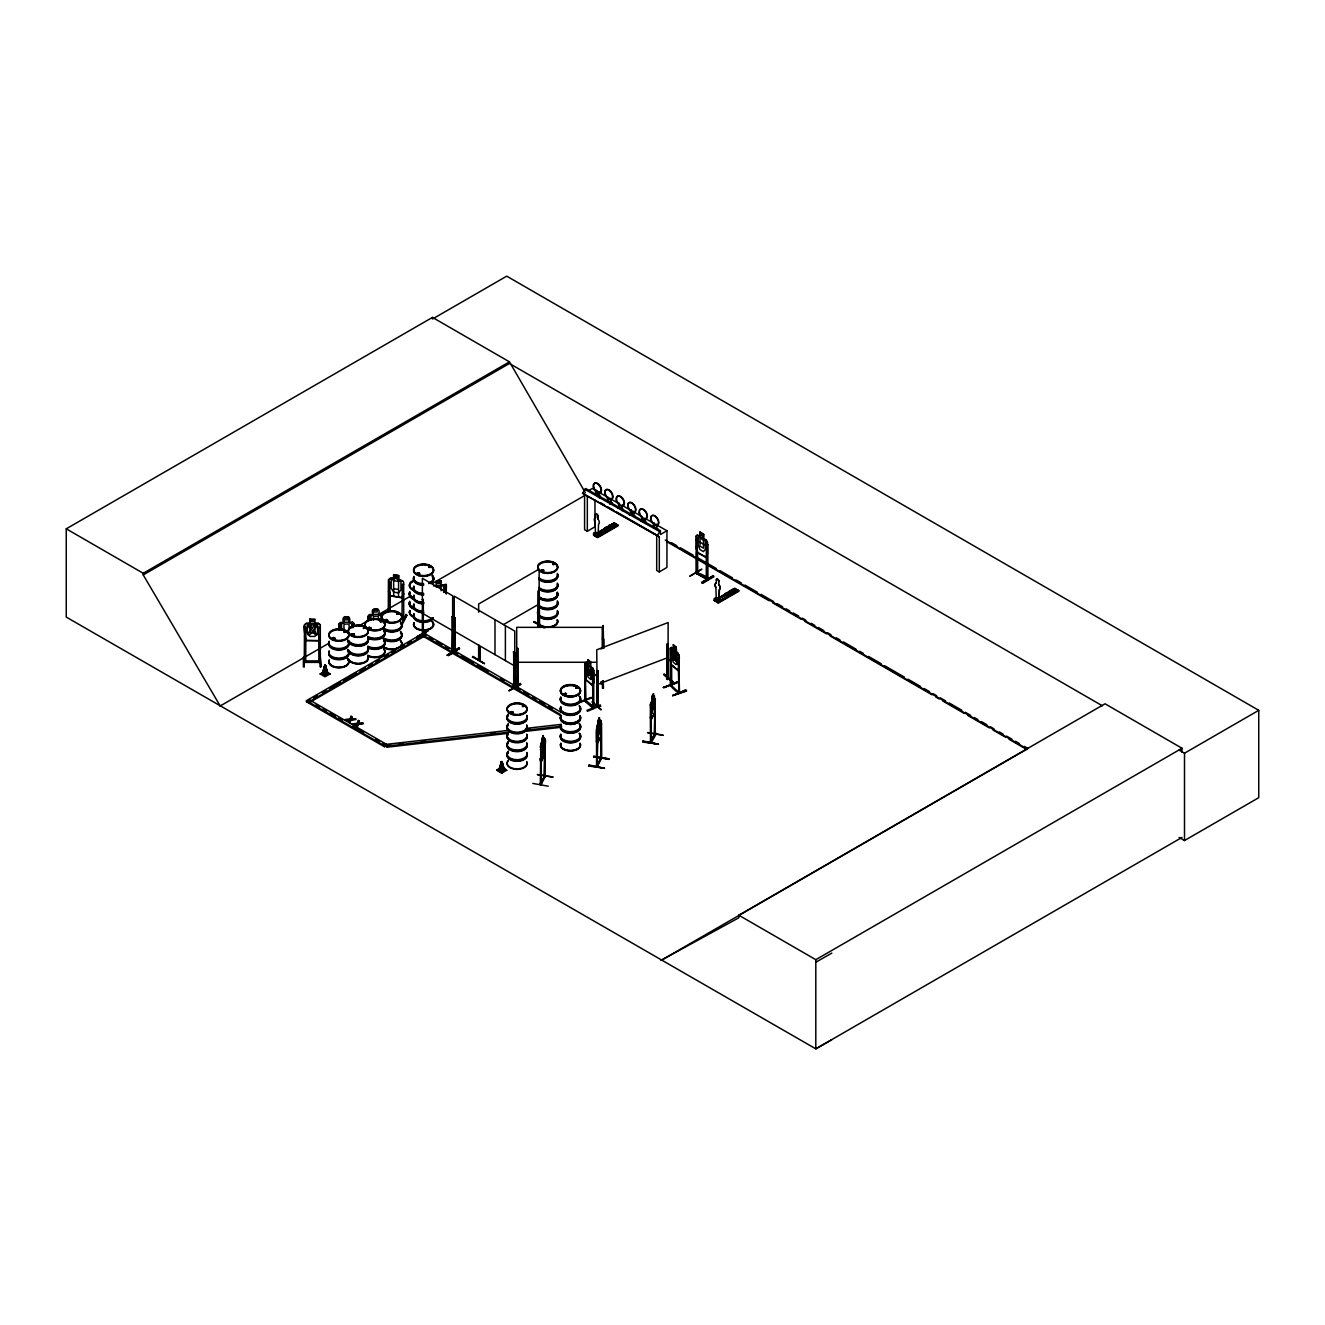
<?xml version="1.0" encoding="UTF-8"?>
<svg xmlns="http://www.w3.org/2000/svg" width="1325" height="1325" viewBox="0 0 1325 1325"><rect width="100%" height="100%" fill="white"/><g stroke="black" fill="none" stroke-linecap="round" stroke-linejoin="round"><path stroke-width="1.5" d="M599.48 491.939L599.364 497.604M611.057 503.318L610.941 498.415M622.17 510.688L622.419 504.908M633.88 511.384L633.516 516.121L633.516 511.599M645.457 522.746L645.341 519.433M596.482 494.97L596.498 490.267C599.165 501.248 598.387 494.54 600.473 497.836L597.939 496.411M607.479 501.579L607.96 498.316M618.841 508.187L619.438 504.792M630.468 514.729L630.915 509.694L631.031 514.729M642.377 517.744L642.476 521.073M325.006 668.678L325.105 665.233L327.987 673.613L325.403 675.402L322.306 673.912L325.105 665.233M501.579 765.005L501.678 761.56L504.56 769.941L501.96 771.73L498.879 770.223L501.678 761.56M603.14 636.845L603.256 634.526L602.974 639.958M598.055 535.035L598.569 524.12A3.561 2.054 60 0 0 598.055 519.234L598.055 516.088A1.789 1.027 60 0 0 596.797 513.901A1.789 1.027 60 0 0 595.521 514.63L595.521 517.777A3.561 2.054 60 0 0 595.008 522.05L595.538 533.743L596.879 533.197L595.124 533.594L596.846 533.296M718.779 600.49L719.309 589.559A3.561 2.054 60 0 0 718.779 584.673L718.945 581.427A1.789 1.027 60 0 0 717.686 579.24A1.789 1.027 60 0 0 716.411 579.969L716.262 580.068A1.789 1.027 60 0 1 717.521 579.34A1.789 1.027 60 0 1 718.779 581.526L718.945 581.427M718.945 600.391L719.458 589.459A3.561 2.054 60 0 0 718.945 584.573L718.779 584.673M540.202 758.662C541.494 771.581 547.473 738.389 544.79 738.538M654.467 713.264C644.828 730.323 656.438 712.817 654.931 708.08M340.956 623.926L339.995 623.777L340.177 630.037M343.871 622.319C339.183 614.899 353.527 614.701 348.955 622.319L351.655 623.942L351.771 627.735M353.775 623.628L352.781 623.644L352.914 627.719M354.438 623.86L352.533 622.054L340.277 622.402L338.67 624.257L338.869 630.104M370.271 616.059L369.294 615.91L369.41 620.15M373.17 614.452C368.499 606.999 382.875 606.867 378.254 614.502L380.954 616.075L381.07 619.868M381.832 614.237L369.576 614.535L367.969 616.39L368.102 620.282M382.08 615.777L382.229 619.852M323.946 675.253L324.691 665.514M500.502 771.581L501.264 761.842M716.742 598.403C715.334 601.302 716.626 596.614 717.487 598.85M532.865 783.439L548.235 786.205M602.61 628.514L603.388 637.441M589.095 764.972L604.498 768.301L588.88 766.032M589.062 765.635L604.465 768.169M643.023 740.973L658.442 744.203L642.791 742.05L643.039 740.857M658.392 744.17L642.989 741.619L658.442 744.203M595.968 533.097C596.035 539.242 596.879 532.286 594.908 533.23M715.931 599.248L717.223 598.055L716.875 599.082M716.577 598.751L719.856 600.871L720.154 599.827L720.154 601.351L716.543 598.635M540.832 783.837L540.865 784.913L540.782 748.989L541.428 784.135M541.362 782.793L540.236 783.473L541.362 784.052M544.36 775.655L544.807 774.761M545.37 776.235L541.031 784.748M600.954 758.165L596.465 766.728M597.674 764.889L596.465 765.452L597.161 767.026L597.906 724.957M596.548 766.811L596.581 729.346M597.558 764.972L597.674 766.165M597.575 766.181L596.995 764.773M601.103 757.85L601.07 756.774M600.507 758.827L601.699 758.264L601.55 723.301L600.606 724.013L601.55 723.301M654.5 734.033L650.393 741.503L651.271 741.503M651.503 742.083C646.6 745.163 664.372 720.916 651.006 742.944L650.939 707.02L651.271 742.778L650.525 741.487M654.5 734.812L654.964 699.12L654.5 734.944M655.544 732.907L654.5 733.669M455.402 651.652C451.924 652.066 455.916 649.73 455.369 652.977M513.587 686.598L513.587 685.323L514.382 687.576L514.746 685.986L513.189 685.555L514.117 686.217M514.746 687.211L514.746 652.314L513.702 651.734L513.702 686.665M696.172 572.118L697.712 572.499L696.536 571.771M697.596 551.101L697.712 573.775L696.172 573.394L697.165 574.007M697.745 572.45L696.056 572.003L696.072 573.41L696.287 535.813L697.463 534.969L700.13 536.642M706.324 577.899L707.898 578.23L706.208 578.164M596.763 705.91L597.724 704.188L597.757 705.513M598.088 705.447C600.672 704.055 594.594 705.513 597.757 704.237M667.038 679.096L667.436 678.168C670.798 676.744 664.206 677.92 667.436 679.443M666.955 679.145L666.939 644.248L668.148 643.784L668.413 679.112L667.253 679.46M324.89 665.283L322.306 673.912M500.419 766.96L501.446 761.593M416.828 637.474L428.19 630.319L416.845 636.894M428.141 630.899L416.878 636.894M540.153 747.234L540.848 744.716L540.318 784.831L544.674 776.119M596.416 740.774C599.248 761.163 592.176 721.131 600.987 720.651L601.103 759.126M596.532 729.379L599.347 717.703L599.347 722.009M322.803 674.707L324.774 665.647M499.376 771.034L501.347 761.974M333.834 638.7L332.625 638.402L333.271 637.772M334.099 637.557L333.552 639.097M344.533 631.362L344.136 632.423L345.312 632.24M343.953 631.926C346.189 633.234 343.043 629.143 344.102 624.125L349.022 624.009L349.138 627.802M344.748 632.373L344.864 631.329M345.096 631.777L345.444 631.694M351.423 634.708L352.732 633.747M353.377 633.847L351.87 634.079L352.98 635.188M354.222 634.973C352.218 636.215 355.348 633.615 352.98 633.93M354.471 634.94L353.924 633.963M363.414 628.497L364.06 627.52L364.044 628.381M363.961 628.464L364.64 628.183M364.971 628.1L363.481 628.332M369.327 627.238L368.234 628.646L370.602 628.646M368.184 627.835L369.576 628.679M368.748 627.487L368.814 628.497L368.648 627.636M370.056 628.696L370.669 628.05L369.327 627.686M380.904 620.978C379.911 623.247 382.213 621.027 380.639 621.872M381.252 621.591L380.408 621.127M385.144 620.1L386.287 621.011M386.536 619.686L386.055 620.961M386.817 619.702L387.579 620.15L386.536 620.945M397.301 614.005L398.494 614.253M397.732 614.138L398.212 613.508M418.832 573.824L417.358 573.145L416.944 574.156M419.379 573.278L418.766 574.205M419.247 573.278L419.114 574.007M429.946 566.686L428.72 567.497M430.244 567.497L429.068 566.702M429.847 566.636L429.234 567.348M541.461 570.148L541.544 571.025M510.224 712.618L511.102 711.79M510.937 712.9L511.5 711.856M511.102 712.568L511.003 712.916M543.051 570.694C543.167 568.756 544.111 571.373 542.091 571.191M543.465 570.578L542.14 570.827M512.858 712.188L512.725 712.635M552.724 564.4L553.452 563.506L553.452 564.4M553.966 564.516C552.757 565.394 555.49 562.843 552.807 564.516M523.524 706.324L522.497 705.596L523.342 705.794M523.408 706.589L522.961 705.38L522.53 706.589M523.822 706.275L522.746 705.662M563.837 693.787C561.75 694.25 568.375 696.072 565.725 693.538M563.787 693.869L564.93 694.78M566.106 693.936L565.427 694.78M576.938 687.94L576.259 687.046L575.613 688.023M575.944 687.128L577.253 687.758L576.375 687.907M576.739 687.89L576.243 686.996M576.623 687.874L575.994 687.393M729.379 594.378L727.375 593.716M584.954 674.591L585.948 679.742L592.755 685.704L593.699 682.044M592.755 685.704L593.799 682.143L593.55 670.649M543.134 735.59L540.948 745.743L541.693 755.747L543.83 748.128L543.3 735.623L543.25 740.162L544.31 737.926L540.699 744.799M544.36 776.93L544.807 741.089L544.36 776.93L545.387 774.761M322.555 673.067L324.741 665.382M498.879 770.223L501.297 761.709M674.491 655.345C674.624 652.761 679.99 652.662 675.419 657.283L677.34 664.057L674.839 657.697C673.878 663.444 670.152 658.326 674.21 656.206L672.404 649.714L674.624 655.477M677.986 670.616L679.029 667.038L678.135 670.549L671.162 664.653L670.268 659.602L671.311 664.603L678.052 670.351M472.379 657.465L473.008 656.372L484.437 663.61L472.926 656.968M327.739 674.458L325.602 665.481M504.295 770.786L502.175 761.792M595.952 533.859L596.333 532.716M696.122 547.44L697.281 552.376L706.043 557.411L707.318 553.701M706.01 557.428L707.451 553.8L707.451 542.256L706.142 539.971L697.397 535.217L696.287 536.012M592.176 702.233L601.037 709.968M601.136 709.372L592.209 701.67M591.348 697.977L579.82 702.333M663.312 687.443L677.141 682.044M677.075 682.59L663.692 687.708L677.191 682.077M716.411 579.969L716.262 583.215A3.561 2.054 60 0 0 715.898 587.406L716.262 599.033L717.024 598.353M349.75 722.373L350.91 719.541L355.746 718.912L350.91 720.27L349.75 723.102L348.839 721.86L349.767 719.624L345.03 719.657L349.933 719.757L351.075 716.229L351.986 717.487L351.075 719.674L355.746 719.641M357.121 726.63L358.28 723.798L363.1 723.168L358.28 724.527L357.121 727.359L356.193 726.1L357.137 723.881L352.384 723.914L357.286 723.997L358.446 720.485L359.357 721.727L358.429 723.914L363.1 723.897M349.933 719.757L351.075 716.229M356.193 726.1L358.446 720.485M349.767 719.624L348.839 721.86M351.075 719.674L351.986 716.759M358.28 724.527L359.357 720.999M401.79 597.658L403.529 593.683M448.198 654.947L447.303 655.063M448.165 655.477L459.527 648.322L455.469 651.453M701.306 569.452L690.027 576.044M641.598 521.454L642.012 517.909M656.703 535.532L656.703 570.462L659.303 571.936L659.303 536.989L582.553 493.314L585.733 488.527L660.43 530.729L660.43 534.555L666.939 530.729L645.59 518.671M659.303 536.989L657.266 535.515L660.43 530.729M388.589 581.957L389.981 582.188M403.578 618.51L402.138 618.195L401.988 619.454L402.303 584.226M403.694 584.457L402.138 584.54M401.988 618.543C406.278 616.887 400.713 620.647 403.347 619.719M406.096 614.469L401.558 624.025L406.841 615.231L402.419 624.141M401.773 623.976L406.212 615.065M696.023 572.069L696.967 573.94M707.318 579.803L706.225 577.915M304.154 656.935L304.27 666.856L303.375 666.856L303.392 657.531L304.27 657.598M304.154 657.415L304.154 666.674M388.44 611.04L388.49 579.737L390.146 578.379L393.757 579.124M388.49 591.265L390.047 595.819L401.988 597.84M393.707 596.449L393.591 574.652L398.643 575.514L398.494 597.244M390.179 578.628C392.366 575.265 408.067 584.673 401.856 580.466L398.477 579.936M401.955 597.724L403.727 594.014M516.518 687.576L515.673 688.304L516.419 678.301L515.74 688.205M540.865 744.816L543.3 735.623M541.942 738.787L542.836 737.031L541.942 740.211M540.782 748.989L540.368 749.801L541.312 749.089M545.337 741.188L544.393 741.901M540.699 761.842L544.111 755.134M537.42 774.678L552.856 777.046M540.782 782.661L541.113 783.489M544.36 776.019L541.362 783.025M599.513 717.736L597.857 720.618M597.161 735.872L597.906 737.859L600.026 730.241L599.298 722.241L600.523 720.038M597.525 731.201L596.581 731.913L597.525 731.201L597.128 766.943L601.55 758.231M596.912 743.954L600.54 737.346L600.987 732.178M596.879 744.17L600.507 737.28M588.863 766.165L589.112 764.956M609.268 758.861L593.633 756.79L609.285 758.91M600.573 758.132L597.575 765.138M651.834 696.569L653.44 693.638L653.97 706.142L651.834 713.761L651.784 696.536L651.784 700.826M652.082 696.801L652.977 695.062L652.082 698.242M650.857 702.813L654.467 695.956L654.881 708.163M650.939 707.02L650.525 707.815L651.469 707.103M655.494 699.202L654.55 699.915M647.577 732.692L662.964 735.309M655.295 733.603L654.914 732.692L655.014 733.967M584.573 699.65L585.948 701.472L585.054 665.763L584.971 700.627M585.882 701.356L584.971 699.352M593.733 708.229L593.699 670.599L592.871 668.28L586.13 662.368L584.954 663.047L585.054 700.693L593.749 708.146M679.129 655.61L677.953 653.258L679.129 655.61L679.112 693.174C675.021 691.17 667.518 683.485 671.758 684.793M670.334 685.555L670.417 648.024L670.516 659.602M678.963 691.882L678.234 691.12L678.947 691.816M679.493 691.633C681.298 694.217 676.479 691.137 678.947 693.074L678.698 669.605M671.262 685.389L679.493 692.909L678.698 657.283M478.921 659.188C480.395 656.918 480.611 659.983 478.921 660.463L479.037 645.258M538.712 624.754C539.374 623.032 540.766 626.526 538.016 625.897L538.132 590.9L539.159 590.304L539.557 625.499L538.513 626.145L539.275 623.893M332.31 637.971C331.399 641.134 337.892 638.103 333.271 637.491M333.304 638.004L334.612 638.219L334.033 639.014M352.152 633.996L351.473 634.94M352.732 634.195L353.228 634.808M381.136 621.375L380.01 621.491M419.627 574.156L418.965 572.897L417.806 573.758M385.277 619.901C387.43 623.81 387.844 617.947 386.055 620.001M386.287 619.951L387.463 620.166L386.536 619.487M387.927 620.531L386.784 621.011M413.648 588.035L414.129 588.416M430.161 567.332L428.687 567.1M397.169 614.187L397.732 613.492M541.445 569.982L541.031 571.174M542.14 571.274L541.296 570.297L542.14 569.767M554.198 563.903L553.105 563.854L554.446 564.268M608.523 529.106C608.523 525.777 604.382 530.646 608.324 529.006M510.523 712.055L512.179 713.479L512.709 711.873M512.609 712.452L511.102 712.237M566.007 693.522C565.957 695.642 562.479 692.66 565.179 694.913M566.007 694.515L565.179 693.174L564.417 694.532M727.193 593.617L727.375 594.693M368.151 616.456L369.675 614.651M671.725 686.118L671.626 665.481M584.457 700.842L584.474 699.65M516.551 682.607C520.907 681.216 513.371 684.164 518.29 683.816L518.125 648.554L516.667 648.571L518.125 648.554M602.378 682.607C600.225 681.464 600.888 685.853 600.805 682.64M602.378 683.882L602.262 682.557M610.428 503.517L610.577 498.631M653.49 527.615L653.854 522.663L653.49 527.4M320.319 662.069L304.601 661.97M304.518 624.953L306.274 623.446L309.785 623.313L309.785 619.007L315.052 619.106L314.886 623.545L317.52 624.986L317.52 633.002L314.886 636.447L309.967 636.447L307.334 633.002L307.334 624.986L309.967 623.545L309.967 619.156M480.064 658.575L478.524 658.972M479.998 659.9L479.037 660.397L479.219 659.088M538.016 624.622L538.414 626.129L538.53 591.116L539.557 590.519M539.275 625.168L538.132 625.698M670.367 648.207L671.344 647.296L678.052 653.308M388.656 579.82L390.229 578.528M334.811 638.799L333.801 639.081M352.698 633.963L352.732 634.808M413.201 588.664L414.129 587.969L412.787 589.393M363.746 627.901L364.59 627.901L363.795 628.365M370.834 628.481L370.304 628.779M385.194 620.017L386.287 619.504M396.97 613.74L398.146 614.005M397.334 614.253L398.411 614.088M543.151 569.949C538.232 569.568 544.012 573.659 543.631 570.164M566.007 694.068L565.179 694.35M729.065 594.445C725.272 595.952 729.694 591.116 728.816 594.793M644.861 522.696L642.012 520.924L645.341 522.547M516.502 683.501L518.29 683.816L517.959 682.127L516.849 682.607M516.667 683.501L518.241 683.452M602.08 683.882L602.411 682.226L600.854 682.209M304.601 660.744L305.876 660.794M304.435 662.069L306.042 662.069M305.711 662.483L305.876 627.139L304.435 627.139M318.861 660.744L320.137 660.794M499.127 769.394L500.072 768.732M344.053 622.435L341.486 624.191L341.668 629.888M373.352 614.568L370.785 616.324L370.901 620.117M650.973 740.592L650.807 742.033M585.054 663.196L586.163 662.55M596.217 535.946L595.058 535.283L595.058 532.733L596.217 533.395L593.583 535.134M595.637 532.203L593.567 533.412L593.567 534.936L597.641 537.619L618.146 525.793L614.038 522.795L611.968 524.303L615.744 526.489L611.968 524.004M594.246 535.515L593.55 534.936M613.839 523.358L598.701 532.17M616.903 525.098L596.333 536.89L597.376 537.304L617.831 524.982L614.038 522.795M617.831 524.982L617.135 525.048M714.572 600.888L714.291 598.85C718.233 593.815 716.394 606.237 716.941 598.834L714.308 600.573M719.442 597.608L734.812 588.731C727.425 588.598 743.557 595.472 732.692 589.443M714.722 600.987L735.806 589.476L715.053 601.003M738.605 590.917L737.826 590.287L717.14 602.378M737.826 590.287L738.572 590.718L734.779 588.234M717.338 602.13L720.154 599.827M588.979 490.432L592.225 488.511L618.908 503.583M598.602 497.471L600.473 496.378M609.748 503.782L611.62 502.672L611.935 504.312M610.063 503.964L611.935 502.854M619.438 503.218L619.073 507.972L622.402 509.595L619.421 507.922M617.748 508.303L619.62 507.193M584.59 494.788L584.59 529.718L587.339 531.275L594.975 526.77L594.975 500.055M629.226 514.779L631.412 513.852L629.541 514.961M642.559 520.145C638.186 523.59 644.198 518.092 642.559 521.603M659.303 571.936L666.939 567.415L666.939 530.729M598.171 705.861L597.128 706.242L598.254 705.761L597.956 670.549L596.747 671.03L597.062 706.225M668.363 677.804L668.363 679.079M402.138 617.864L402.485 619.139M448.281 655.66L453.829 652.678L454.227 617.384L455.253 617.963L455.253 652.91M454.873 653.142L455.253 617.963M459.543 648.339L447.254 655.163L458.616 648.488M543.797 627.752L534.372 621.591M538.132 624.423L539.673 624.125M479.584 658.293L478.64 660.165L478.64 645.043M696.569 538.182L697.596 538.778M707.749 544.558L706.324 544.194L706.324 579.141L707.898 579.505L707.749 544.558L706.722 543.962M689.977 576.11L701.886 569.137M520.327 683.435L509.032 690.739L520.94 684.478L520.377 683.518M509.131 690.673L520.46 684.147M706.208 579.075L706.954 577.634M702.035 582.238L713.314 575.646L713.927 576.657L702.664 583.331L702.035 582.238L713.38 575.762M702.035 582.967L713.38 576.243L702.184 582.967M423.304 599.612L422.393 599.546L423.304 599.612L423.304 634.543M422.857 632.969L422.973 633.532M452.073 651.767L452.521 616.489L453.1 651.751M453.051 616.787L452.14 616.721M458.599 647.942L447.254 655.163M831.835 1039.711L815.803 1048.837L66.25 617.086L66.25 528.824L432.463 317.404L509.446 361.841L585.385 492.767M66.25 528.824L143.233 573.278L509.446 361.841M221.076 705.48L220.198 705.977L143.233 574.918L509.446 363.481L1102.383 705.811M220.198 705.977L328.517 643.437M358.976 625.847L369.725 619.653M378.668 614.485L410.916 595.869M432.397 583.464L584.64 495.567M323.35 671.792L320.12 673.994M595.521 514.63L595.521 517.777M598.055 516.088L598.204 519.135M320.12 673.878L324.956 676.793L330.173 673.878M593.567 533.412L595.935 532.385M604.564 528.277C615.727 533.312 599.099 528.824 606.635 527.068L610.428 529.553L606.635 527.068M608.49 526.008C619.669 531.043 603.024 526.555 610.577 524.799L614.353 527.284L610.577 524.799M390.61 744.948L384.3 746.704L306.456 701.753L306.456 700.66L423.702 632.969L561.038 712.287M598.37 532.153L614.038 523.11L614.568 523.773M598.883 532.468L615.082 524.037L594.494 535.847M306.456 701.753L310.017 699.699M313.561 697.646L317.122 695.592M322.439 692.528L326 690.474M329.544 688.42L340.21 682.259M343.755 680.222L356.193 673.034M359.754 670.98L365.071 667.899M368.632 665.862L372.192 663.808M375.737 661.755L379.298 659.701M384.614 656.62L388.175 654.567M391.72 652.529L395.281 650.476M400.614 647.395L404.158 645.341M407.719 643.287L411.263 641.234M416.597 638.17L420.141 636.116M593.981 535.548L614.817 523.723M595.058 535.283L594.875 532.832L599.132 535.433L599.43 534.389L599.43 535.913L595.538 533.561M593.848 533.577L593.848 534.787L597.045 536.642L599.132 534.223M597.045 535.433L599.43 534.389M310.431 702.002L424.132 636.364M596.316 536.857L617.102 524.849M617.831 525.28L597.062 537.321L597.343 535.598M503.55 624.555L539.159 604.001M699.997 536.426L699.997 532.137L703.724 534.29L703.608 538.662L706.076 540.087M703.608 534.356L699.882 532.203M696.155 539.938L707.302 546.413M697.281 552.376L706.175 557.328M306.456 700.66L384.3 745.611L386.502 744.335L507.641 730.489M716.262 583.215L716.411 583.116A3.561 2.054 60 0 0 715.732 587.488L715.898 587.406M714.291 598.85L716.659 597.823M725.288 593.716C736.468 598.751 719.823 594.263 727.375 592.507L731.152 594.991L727.375 592.507M729.23 591.447C740.393 596.482 723.765 591.993 731.301 590.238L735.093 592.739L731.301 590.238M719.111 597.592L734.779 588.548L738.87 591.232L718.349 603.074L714.291 600.374M714.556 600.904L735.077 589.062M736.17 591.463L717.786 602.08L719.856 599.662M719.26 601.616L738.555 590.42M717.786 602.726L738.572 590.718M499.906 768.119L496.676 770.09L501.91 773.104L506.746 770.189L503.517 768.235M661.838 959.946L738.82 917.778L738.82 915.227L1105.033 703.79L1182.016 748.244L1182.016 752.285M660.976 960.443L1027.206 749.006L665.266 540.053M738.82 915.227L815.803 959.681L1182.016 748.244M1179.134 750.116L1184.5 753.213L1258.75 710.332L1258.75 797.683L1184.5 840.547L1179.117 837.45M1182.016 837.4L815.803 1048.837L815.803 959.681M815.803 962.215L831.835 953.089M539.159 625.234L539.159 569.071L478.64 604.001L478.64 612.233M417.193 573.079L418.683 572.847M419.313 574.156L417.027 573.99M333.072 638.054L333.552 637.54M368.482 627.57L370.917 627.752M510.672 711.972L512.311 711.923M512.543 712.635L511.235 712.734M576.16 687.062L575.746 688.122M564.5 693.853L565.858 693.853M576.806 688.205L576.59 687.062M599.115 496.908L599.115 492.155M607.612 501.479L610.941 503.119L607.612 501.479L607.612 496.958M630.551 514.448L633.863 516.071L630.915 509.694M393.707 579.224L391.19 580.234L391.19 588.25L393.707 592.126L398.428 592.921L400.945 589.907L400.945 581.89L398.428 580.035M402.303 619.156L403.545 619.322M597.062 671.295L598.254 670.831L598.221 705.894M666.939 644.248L668.463 644.049M672.901 682.64L663.974 674.226L673.647 682.358L668.148 678.715M676.214 647.263L677.423 662.401L675.982 664.57L673.266 662.202L671.825 657.498L671.825 649.465L673.266 649.3L673.315 644.728L676.214 647.263L676.214 651.552M596.747 684.727L668.148 657.498M679.493 657.978L678.234 657.448L678.847 692.263M663.312 687.476L677.191 682.789M672.653 695.625L686.532 690.954L672.653 695.625L686.102 689.861L672.719 695.509M588.002 664.007L588.002 659.717L590.9 662.252L590.652 666.674L592.689 668.446M586.13 662.368L587.952 664.305L588.002 659.717M590.751 662.318L587.853 659.767M584.59 665.945L585.849 666.458M590.751 666.608L592.258 669.307L592.258 677.34L590.801 679.51L588.101 677.141L586.66 672.438L586.66 664.405L588.101 664.239M592.871 668.28L593.799 670.632M592.441 672.818L593.699 673.332L592.441 672.818L592.987 707.583M585.948 679.742L592.904 685.638M579.456 702.101L591.43 697.43L579.952 702.532M586.909 710.332L600.324 705.281M600.324 705.761L587.339 711.343M452.587 650.144L457.821 653.772M418.038 572.748L416.779 573.94M607.181 527.863L606.337 528.94L607.496 529.205M418.832 574.106L417.739 574.106M607.794 529.42L608.639 528.576L607.496 528.079M344.5 631.329L345.378 631.71M369.029 628.315L370.122 628.315M523.358 706.407L522.398 706.324M667.966 677.456L668.148 622.551L596.747 649.797L597.293 706.258L596.747 704.685M696.453 573.046L707.683 579.389M351.075 718.945L355.746 718.912M349.767 720.353L345.891 720.154M358.429 723.185L363.1 723.168M357.137 724.609L353.245 724.411M345.03 719.657L349.933 719.028M352.384 723.914L357.286 723.268M544.89 777.013L544.807 741.089M540.865 783.638L541.113 784.764M320.219 661.192L318.861 661.208M526.124 728.369L561.022 724.378M398.825 744.021L402.933 743.54M421.416 741.437L425.524 740.957M491.211 733.454L495.318 732.99M526.124 729.462L530.232 728.998M310.862 701.753L310.862 700.66L386.502 744.335L387.115 746.091L508.253 732.245M526.721 730.141L561.634 726.15M386.502 744.335L387.115 747.184L508.253 733.338M526.721 731.234L561.634 727.243M444.935 584.491C447.684 583.166 442.268 588.747 445.051 592.457M599.248 496.627L596.134 495.003L596.134 490.482M622.303 509.562L622.054 505.123M436.256 581.493L441.092 580.979M441.258 585.12L444.587 584.673L446.409 585.998M433.457 585.965L444.587 584.673M436.256 587.223L441.092 586.71L441.092 590.735M533.76 622.021L545.254 627.818M318.861 661.97L320.087 662.036M728.535 594.627L727.624 594.561M386.9 621.127L385.592 620.63M511.4 711.658L512.311 711.641M697.132 573.94L697.198 538.993M707.318 578.528C682.259 567.481 710.73 575.679 707.285 579.721L707.318 542.24L706.01 540.053M592.904 672.636L593.335 708.527L593.236 673.514M378.089 609.368L373.186 609.533L373.352 614.618M348.79 617.235L343.871 617.4L344.053 622.485M603.223 647.064L602.991 625.549L602.991 630.104M602.776 630.915L602.842 631.743M603.007 632.903L603.322 634.957M603.885 639.13L603.935 648.173M602.246 648.571L600.805 648.902M600.97 682.193L602.246 682.226M602.411 683.501L600.805 683.518L602.262 683.832M602.61 680.802L603.355 688.271L603.206 680.785M602.411 682.011L602.477 688.304L603.355 688.288L603.273 680.851M315.052 623.313L318.464 623.313L320.319 624.82L320.319 666.856L321.197 666.856L320.319 657.598M304.435 627.454L305.876 627.454M318.696 627.454L320.137 627.454M320.319 656.869L320.451 666.74M304.601 661.208L318.53 661.158M306.042 661.473L318.53 661.473M516.667 662.268L596.134 662.268M320.319 624.92L318.381 623.446L306.207 623.412L304.518 624.837L304.27 662.384L320.137 662.384M501.91 773.104L496.676 769.974M673.017 682.491L664.04 674.21M479.65 659.585L479.65 646.418M678.764 690.938L678.599 692.13M593.169 708.444L584.59 700.875M414.129 589.642L413.102 589.393M414.129 589.84L413.185 588.201L413.45 589.36M386.536 620.58L385.707 620.746M369.576 627.437L370.636 627.901M333.552 638.65L332.608 638.402M333.552 639.213L332.542 638.965M318.861 660.695L318.861 662.483L318.696 627.139M406.841 615.264L405.997 614.402M393.707 574.934L398.428 575.729M393.707 580.665L398.428 581.46M393.707 588.681L398.428 589.493M401.839 597.558L390.229 595.588L388.705 591.165M600.987 720.651L601.152 759.043L601.152 724.096M647.61 732.493L663.03 735.093M609.069 759.208L593.666 756.062M540.318 758.811L540.666 762.057M537.47 774.479L552.889 777.079M542.621 569.767L543.73 570.28M353.228 633.747L354.322 634.261M565.427 693.257L566.52 693.787M512.03 711.641L513.123 712.171M402.104 618.278L403.694 619.736L403.694 582.188M320.319 660.794L319.971 662.483M454.26 650.973L455.253 651.635L453.895 651.37M716.063 598.734L716.378 597.658M418.832 572.731L419.777 573.477M511.301 713.115L510.373 712.684M326.347 672.272L327.987 673.613M502.92 768.599L504.56 769.941M458.881 648.77L458.566 647.859M622.468 505.603L642.029 516.651M657.813 528.774L657.482 529.685M584.59 489.207L659.303 531.408M582.553 493.314L657.266 535.515M696.172 573.344L707.351 579.721M533.842 621.789L543.697 627.421M453.829 617.616L454.873 618.195M513.322 651.966L514.348 652.546M472.859 657.101L484.437 663.61M513.222 686.963L514.348 687.476M585.236 701.521L585.385 666.641M592.971 706.225C597.641 711.856 573.162 689.928 593.683 706.888M593.136 707.6L592.822 706.225M1258.75 710.332L506.73 276.163L432.463 319.027L432.463 317.404M671.493 542.654L676.876 545.767M680.454 547.838L693.008 555.076M698.374 558.173L716.295 568.524M719.872 570.595L732.427 577.832M736.004 579.903L741.371 583M744.965 585.07L757.503 592.308M761.08 594.378L773.634 601.616M777.212 603.687L782.595 606.8M786.172 608.871L789.75 610.924M793.344 612.995L798.71 616.108M802.304 618.179L805.882 620.249M811.264 623.346L814.842 625.417M818.419 627.487L823.802 630.584M827.38 632.654L830.974 634.725M836.34 637.822L839.918 639.892M843.512 641.963L856.049 649.2M859.627 651.271L863.221 653.341M868.587 656.455L881.142 663.692M884.719 665.763L904.428 677.141M908.006 679.212L920.56 686.449M924.138 688.52L929.521 691.617M933.098 693.687L936.676 695.757M940.27 697.828L945.636 700.925M949.23 702.995L961.768 710.233M965.345 712.303L970.728 715.417M974.306 717.487L977.883 719.558M981.477 721.612L986.843 724.725M990.438 726.796L994.015 728.866M999.398 731.963L1002.975 734.033M1006.553 736.104L1011.936 739.201M1015.513 741.271L1019.107 743.342M1024.473 746.439L1028.068 748.509M600.755 502.804L604.349 504.875M607.927 506.945L613.309 510.059M616.887 512.112L658.094 535.913M667.022 541.793L769.08 600.722M772.657 602.792L801.31 619.322M804.888 621.392L826.386 633.797M829.963 635.868L932.022 694.797M935.599 696.867L939.193 698.921M942.771 700.991L964.252 713.397M967.83 715.467L989.328 727.872M992.905 729.942L1005.443 737.18M1009.021 739.251L1026.925 749.586M716.941 598.834L715.599 598.271L715.599 600.821L715.782 598.171M717.786 602.08L714.589 600.242L714.589 599.016M454.227 631.098L514.746 666.028M422.393 613.26L452.653 630.717M429.333 637.325L432.894 639.395M436.455 641.449L441.805 644.53M445.366 646.583L448.91 648.637M461.382 655.825L473.837 663.013M477.398 665.084L488.08 671.245M500.535 678.433L504.096 680.487M516.551 687.675L520.112 689.745M523.673 691.799L529.006 694.88M532.567 696.933L536.128 698.987M539.689 701.041L545.022 704.122M548.583 706.175L552.144 708.229M560.624 714.589L423.569 635.453L423.569 636.547L560.624 715.666M503.517 768.119L506.746 770.305M326.96 671.792L330.173 673.994M351.075 716.957L351.986 717.487M358.446 721.197L359.357 721.727M316.145 704.801L319.656 706.838M323.184 708.858L326.695 710.896M330.223 712.916L335.49 715.964M339.018 718.001L342.529 720.038M353.079 726.133L363.646 732.228M375.952 739.333L379.48 741.354M382.991 743.391L386.502 745.428M417.607 574.122L417.193 573.278M334.231 637.706L335.109 638.517M332.873 638.932L332.476 638.087M663.974 674.955L666.839 677.423M650.476 742.712L650.36 705.215M673.266 645.01L675.982 647.378M600.755 706.324L600.258 705.165M352.467 622.27L354.272 623.926M351.572 634.774L353.377 635.569L354.371 634.344M304.518 636.364C308.394 648.472 302.299 627.205 304.7 624.903M502.092 761.66L504.047 769.146M325.519 665.349L327.49 672.818M696.287 547.341L697.43 552.293M586.163 679.609L585.203 663.146M501.976 762.024L503.351 771.432M325.403 665.713L326.778 675.121M501.91 761.577L502.407 765.088M325.337 665.266L326.099 670.516M398.494 581.493L398.643 575.514M595.654 674.475L595.687 675.601M603.041 631.528L602.991 630.485L603.107 637.209M378.453 619.934L378.321 616.142L373.418 616.257L373.534 620.05M370.288 615.893L370.404 620.117M368.151 616.407L368.284 620.315M348.79 617.284L348.955 622.369M340.972 623.76L341.171 630.021M338.852 624.274L339.034 630.12M501.761 762.074L501.96 771.73M325.188 665.763L325.403 675.402M602.908 628.862L602.61 639.958M516.419 678.301L516.551 688.304M1184.5 753.213L1184.5 840.547M706.722 556.301L706.722 578.909M703.476 534.422L703.476 538.728L705.347 541.229L705.347 549.262L703.476 551.614L699.997 549.61L698.142 545.105L698.142 537.072L699.997 536.724L699.997 532.137M696.801 571.853L696.751 573.162L696.569 552.575M696.403 535.946L696.403 547.391M678.88 655.643L678.88 667.104M671.162 686.217L670.831 650.409L670.93 686.184M667.253 644.513L667.121 679.51M655.544 732.775L655.61 734.265M654.964 699.12L655.03 735.044M653.44 693.638L653.391 698.176M646.335 523.739L646.02 522.116L646.02 523.209M644.993 518.075L644.993 522.597M642.873 520.327L642.873 521.421M634.874 517.263L634.559 515.624L634.559 516.717M631.081 513.669L631.081 515.127M623.396 510.787L623.081 509.148L623.081 510.241M611.62 502.672L611.62 503.765M609.036 759.407L593.633 756.79M608.473 501.993L608.158 500.717L608.158 502.175M603.339 630.899L603.388 648.19M602.991 625.549L602.842 639.958M602.246 647.892L602.246 627.338L516.667 627.338L516.849 683.915M600.507 757.552L600.573 759.043M600.142 496.196L600.142 497.289M599.347 717.703L599.463 722.274M587.339 496.345L587.339 531.275M540.583 782.727L540.65 784.019M514.862 687.327L514.746 631.081L454.227 596.151L454.227 652.314M513.702 651.734L513.885 686.698M505.388 625.682L505.388 660.628M494.987 619.686L494.987 654.616M480.047 646.65L480.047 659.933M454.69 651.834L454.624 653.142M454.458 651.039L454.409 652.347M452.653 651.436L452.653 595.786L422.393 578.313L422.344 634.592M452.521 616.489L452.471 651.983M446.359 584.325L446.26 593.815M446.243 586.081L446.243 593.716M443.676 592.457L443.676 586.445L441.092 585.286L441.225 580.731L436.041 581.261L436.256 585.783M425.772 634.178L425.772 635.271L425.905 634.244L308.659 701.935L308.659 703.028M423.702 632.969L423.702 634.062M423.371 633.168L423.371 634.443M422.923 599.844L422.907 634.261M422.791 599.314L422.791 634.261M389.981 592.457L389.981 610.957M389.832 582.487L389.832 611.256M388.705 579.721L388.589 610.726M387.115 746.091L387.115 747.184M384.3 745.611L384.3 746.704M143.233 573.278L143.233 574.918M400.481 633.035A9.987 5.764 0 0 1 396.837 640.902A9.987 5.764 0 0 1 383.19 638.799M400.481 621.773A9.987 5.764 0 0 1 397.914 629.243A9.987 5.764 0 0 1 384.78 628.746M400.63 631.926A10.153 5.863 0 0 1 396.904 639.942A10.153 5.863 0 0 1 383.041 637.789M400.481 623.396A9.987 5.764 0 0 1 397.914 630.849A9.987 5.764 0 0 1 384.78 630.352M400.498 631.412A10.004 5.78 0 0 1 397.931 638.882A10.004 5.78 0 0 1 384.763 638.385M400.63 632.423A10.153 5.863 0 0 1 398.013 640.008A10.153 5.863 0 0 1 384.664 639.495M400.498 641.101A10.004 5.78 0 0 1 400.498 646.882M396.837 649.002A10.004 5.78 0 0 1 383.173 646.882M400.63 622.783A10.153 5.863 0 0 1 398.013 630.369A10.153 5.863 0 0 1 384.664 629.855M400.63 622.286A10.153 5.863 0 0 1 398.013 629.872A10.153 5.863 0 0 1 384.664 629.358M347.481 658.641A9.954 5.747 0 0 1 340.161 667.204A9.954 5.747 0 0 1 329.246 660.016M347.531 641.449A10.004 5.78 0 0 1 340.161 650.062A10.004 5.78 0 0 1 329.196 642.84M347.514 639.842A9.987 5.764 0 0 1 340.161 648.438A9.987 5.764 0 0 1 329.213 641.234M347.514 651.088A9.987 5.764 0 0 1 340.161 659.701A9.987 5.764 0 0 1 329.213 652.48M347.647 650.492A10.153 5.863 0 0 1 340.194 659.221A10.153 5.863 0 0 1 329.064 651.9M347.647 649.995A10.153 5.863 0 0 1 340.194 658.724A10.153 5.863 0 0 1 329.064 651.403M347.514 649.482A9.987 5.764 0 0 1 340.161 658.078A9.987 5.764 0 0 1 329.213 650.873M347.647 640.853A10.153 5.863 0 0 1 340.194 649.581A10.153 5.863 0 0 1 329.064 642.261M347.647 640.356A10.153 5.863 0 0 1 340.194 649.084A10.153 5.863 0 0 1 329.064 641.764M347.548 659.154A10.02 5.797 0 0 1 340.177 667.8A10.02 5.797 0 0 1 329.18 660.562M347.548 658.823A10.02 5.797 0 0 1 340.177 667.452A10.02 5.797 0 0 1 329.18 660.214M383.538 629.524A9.987 5.764 0 0 1 380.954 636.977A9.987 5.764 0 0 1 367.82 636.48M383.67 639.677A10.153 5.863 0 0 1 381.053 647.246A10.153 5.863 0 0 1 367.704 646.749M384.863 634.013A9.987 5.764 0 0 1 378.702 639.346A9.987 5.764 0 0 1 367.82 638.087M383.538 631.131A9.987 5.764 0 0 1 384.532 632.522M383.554 639.147A10.004 5.78 0 0 1 380.971 646.633A10.004 5.78 0 0 1 367.803 646.12M383.554 640.77A10.004 5.78 0 0 1 380.971 648.24A10.004 5.78 0 0 1 367.803 647.743M383.505 648.322A9.971 5.747 0 0 1 380.954 655.759A9.971 5.747 0 0 1 367.837 655.262M383.67 640.174A10.153 5.863 0 0 1 381.053 647.743A10.153 5.863 0 0 1 367.704 647.246M385.028 633.449A10.153 5.863 0 0 1 378.768 638.865A10.153 5.863 0 0 1 367.704 637.607M383.67 630.534A10.153 5.863 0 0 1 384.681 631.942M383.67 630.037A10.153 5.863 0 0 1 381.053 637.607A10.153 5.863 0 0 1 367.704 637.11M367.919 648.67A9.987 5.764 0 0 1 360.864 655.726A9.987 5.764 0 0 1 348.624 651.652M367.903 656.19A9.971 5.747 0 0 1 360.864 663.229A9.971 5.747 0 0 1 348.657 659.154M367.969 656.736A10.02 5.797 0 0 1 360.88 663.825A10.02 5.797 0 0 1 348.591 659.734M367.919 637.408A9.987 5.764 0 0 1 360.864 644.48A9.987 5.764 0 0 1 348.624 640.406M368.085 648.091A10.153 5.863 0 0 1 360.897 655.262A10.153 5.863 0 0 1 348.475 651.122M368.085 647.594A10.153 5.863 0 0 1 360.897 654.765A10.153 5.863 0 0 1 348.475 650.625M367.919 647.047A9.987 5.764 0 0 1 360.864 654.119A9.987 5.764 0 0 1 348.624 650.045M367.952 639.031A10.004 5.78 0 0 1 360.864 646.103A10.004 5.78 0 0 1 348.607 642.012M368.085 638.451A10.153 5.863 0 0 1 360.897 645.623A10.153 5.863 0 0 1 348.475 641.482M368.085 637.954A10.153 5.863 0 0 1 360.897 645.126A10.153 5.863 0 0 1 348.475 640.985M367.969 656.422A10.02 5.797 0 0 1 360.88 663.51A10.02 5.797 0 0 1 348.591 659.419M580.102 715.699A9.971 5.747 0 0 1 570.479 722.953A9.971 5.747 0 0 1 560.856 715.699M580.135 698.557A9.987 5.764 0 0 1 570.479 705.811A9.987 5.764 0 0 1 560.839 698.557M580.135 696.933A9.987 5.764 0 0 1 570.479 704.188A9.987 5.764 0 0 1 560.839 696.933M580.135 708.196A9.987 5.764 0 0 1 570.479 715.45A9.987 5.764 0 0 1 560.839 708.196M579.273 706.192A10.153 5.863 0 0 1 571.804 714.937A10.153 5.863 0 0 1 560.674 707.6M579.273 705.695A10.153 5.863 0 0 1 571.804 714.44A10.153 5.863 0 0 1 560.674 707.103M580.135 706.573A9.987 5.764 0 0 1 570.479 713.827A9.987 5.764 0 0 1 560.839 706.573M579.273 696.553A10.153 5.863 0 0 1 571.804 705.298A10.153 5.863 0 0 1 560.674 697.96M579.273 696.056A10.153 5.863 0 0 1 571.804 704.801A10.153 5.863 0 0 1 560.674 697.463M580.135 716.278A9.987 5.764 0 0 1 570.479 723.549A9.987 5.764 0 0 1 560.839 716.278M580.168 715.947A10.02 5.797 0 0 1 570.479 723.235A10.02 5.797 0 0 1 560.79 715.947M580.085 743.209A9.954 5.747 0 0 1 570.479 750.43A9.954 5.747 0 0 1 560.872 743.209M580.168 716.626A10.02 5.797 0 0 1 570.479 723.914A10.02 5.797 0 0 1 560.79 716.626M580.151 726.017A10.004 5.78 0 0 1 570.479 733.305A10.004 5.78 0 0 1 560.806 726.017M580.135 724.411A9.987 5.764 0 0 1 570.479 731.665A9.987 5.764 0 0 1 560.839 724.411M580.151 735.657A10.004 5.78 0 0 1 570.479 742.944A10.004 5.78 0 0 1 560.806 735.657M579.273 733.669A10.153 5.863 0 0 1 571.804 742.414A10.153 5.863 0 0 1 560.674 735.077M579.273 733.172A10.153 5.863 0 0 1 571.804 741.917A10.153 5.863 0 0 1 560.674 734.58M580.135 734.05A9.987 5.764 0 0 1 570.479 741.304A9.987 5.764 0 0 1 560.839 734.05M579.273 724.03A10.153 5.863 0 0 1 571.804 732.775A10.153 5.863 0 0 1 560.674 725.438M579.273 723.533A10.153 5.863 0 0 1 571.804 732.278A10.153 5.863 0 0 1 560.674 724.941M580.135 743.756A9.987 5.764 0 0 1 570.479 751.027A9.987 5.764 0 0 1 560.839 743.756M580.168 743.424A10.02 5.797 0 0 1 570.479 750.712A10.02 5.797 0 0 1 560.79 743.424M526.886 725.984A10.153 5.863 0 0 1 515.756 733.321A10.153 5.863 0 0 1 508.287 724.576M526.721 726.58A9.987 5.764 0 0 1 515.773 733.785A9.987 5.764 0 0 1 508.419 725.189M526.721 734.1A9.987 5.764 0 0 1 515.773 741.321A9.987 5.764 0 0 1 508.419 732.708M526.754 734.613A10.004 5.78 0 0 1 515.773 741.851A10.004 5.78 0 0 1 508.402 733.222A9.971 5.747 0 0 0 515.773 741.917A9.971 5.747 0 0 0 526.704 734.729M526.886 716.345A10.153 5.863 0 0 1 515.756 723.682A10.153 5.863 0 0 1 508.287 714.937M526.721 724.957A9.987 5.764 0 0 1 515.773 732.162A9.987 5.764 0 0 1 508.419 723.566M526.721 716.941A9.987 5.764 0 0 1 515.773 724.146A9.987 5.764 0 0 1 508.419 715.55M526.886 725.504A10.153 5.863 0 0 1 515.756 732.824A10.153 5.863 0 0 1 508.287 724.079M526.886 715.848A10.153 5.863 0 0 1 515.756 723.185A10.153 5.863 0 0 1 508.287 714.44M526.721 715.318A9.987 5.764 0 0 1 515.773 722.523A9.987 5.764 0 0 1 508.419 713.927M526.886 753.461A10.153 5.863 0 0 1 515.756 760.798A10.153 5.863 0 0 1 508.287 752.053M526.721 754.058A9.987 5.764 0 0 1 515.773 761.262A9.987 5.764 0 0 1 508.419 752.666M526.721 761.577A9.987 5.764 0 0 1 515.773 768.798A9.987 5.764 0 0 1 508.419 760.186M526.721 735.541A9.987 5.764 0 0 1 515.773 742.745A9.987 5.764 0 0 1 508.419 734.149M526.77 762.123A10.02 5.797 0 0 1 515.773 769.361A10.02 5.797 0 0 1 508.386 760.732M526.77 735.044A10.02 5.797 0 0 1 515.773 742.282A10.02 5.797 0 0 1 508.386 733.652M526.886 743.822A10.153 5.863 0 0 1 515.756 751.159A10.153 5.863 0 0 1 508.287 742.414M526.721 752.434A9.987 5.764 0 0 1 515.773 759.639A9.987 5.764 0 0 1 508.419 751.043M526.721 744.418A9.987 5.764 0 0 1 515.773 751.623A9.987 5.764 0 0 1 508.419 743.027M526.886 752.964A10.153 5.863 0 0 1 515.756 760.302A10.153 5.863 0 0 1 508.287 751.557M526.886 743.325A10.153 5.863 0 0 1 515.756 750.662A10.153 5.863 0 0 1 508.287 741.917M526.721 742.795A9.987 5.764 0 0 1 515.773 750A9.987 5.764 0 0 1 508.419 741.404M557.328 584.689A9.987 5.764 0 0 1 551.498 591.513A9.987 5.764 0 0 1 539.027 589.062M557.295 592.225A9.954 5.747 0 0 1 551.498 599.016A9.954 5.747 0 0 1 539.076 596.581M557.328 573.443A9.987 5.764 0 0 1 551.498 580.251A9.987 5.764 0 0 1 539.027 577.816M557.494 583.613A10.153 5.863 0 0 1 551.564 590.536A10.153 5.863 0 0 1 538.894 588.052M557.494 584.11A10.153 5.863 0 0 1 551.564 591.033A10.153 5.863 0 0 1 538.894 588.548M557.328 583.083A9.987 5.764 0 0 1 551.498 589.89A9.987 5.764 0 0 1 539.027 587.455M557.328 575.05A9.987 5.764 0 0 1 551.498 581.874A9.987 5.764 0 0 1 539.027 579.423M557.494 574.47A10.153 5.863 0 0 1 551.564 581.393A10.153 5.863 0 0 1 538.894 578.909M557.494 573.973A10.153 5.863 0 0 1 551.564 580.897A10.153 5.863 0 0 1 538.894 578.412M557.345 592.822A10.004 5.78 0 0 1 551.515 599.645A10.004 5.78 0 0 1 539.01 597.194M557.361 592.424A10.02 5.797 0 0 1 551.515 599.264A10.02 5.797 0 0 1 538.993 596.813M557.494 611.587A10.153 5.863 0 0 1 546.364 618.908A10.153 5.863 0 0 1 538.894 610.179M557.328 612.167A9.987 5.764 0 0 1 546.38 619.371A9.987 5.764 0 0 1 539.027 610.775M557.312 619.686A9.971 5.747 0 0 1 546.38 626.874A9.971 5.747 0 0 1 539.06 618.295M557.361 619.901A10.02 5.797 0 0 1 546.38 627.139A10.02 5.797 0 0 1 538.993 618.51M557.361 620.233A10.02 5.797 0 0 1 550.273 627.321M545.088 627.321A10.02 5.797 0 0 1 538.993 618.841M557.345 610.543A10.004 5.78 0 0 1 546.38 617.781A10.004 5.78 0 0 1 539.01 609.152M557.494 611.09A10.153 5.863 0 0 1 546.364 618.411A10.153 5.863 0 0 1 538.894 609.682M557.328 602.527A9.987 5.764 0 0 1 550.273 609.583A9.987 5.764 0 0 1 538.033 605.508M557.494 601.947A10.153 5.863 0 0 1 550.306 609.119A10.153 5.863 0 0 1 537.884 604.978M557.494 601.451A10.153 5.863 0 0 1 550.306 608.622A10.153 5.863 0 0 1 537.884 604.482M557.345 600.904A10.004 5.78 0 0 1 551.515 607.744A10.004 5.78 0 0 1 539.01 605.293M557.312 593.666A9.971 5.747 0 0 1 551.498 600.473A9.971 5.747 0 0 1 539.06 598.039M557.361 593.153A10.02 5.797 0 0 1 551.515 599.993A10.02 5.797 0 0 1 538.993 597.542M423.586 602.444A9.954 5.747 0 0 1 413.98 595.207M432.248 576.64A10.004 5.78 0 0 1 430.658 583.613M423.586 585.302A10.004 5.78 0 0 1 413.913 578.031M432.232 575.033A9.987 5.764 0 0 1 428.588 582.901M423.586 583.679A9.987 5.764 0 0 1 413.947 576.425M423.586 594.942A9.987 5.764 0 0 1 413.947 587.671M423.586 594.461A10.153 5.863 0 0 1 413.781 587.091M423.586 593.964A10.153 5.863 0 0 1 413.781 586.594M423.586 593.335A10.004 5.78 0 0 1 413.913 586.048M432.381 576.044A10.153 5.863 0 0 1 430.757 583.116M423.586 584.822A10.153 5.863 0 0 1 413.781 577.452M432.381 575.547A10.153 5.863 0 0 1 428.654 583.547M423.586 584.325A10.153 5.863 0 0 1 413.781 576.955M423.586 602.991A10.004 5.78 0 0 1 413.913 595.72M423.586 602.709A10.02 5.797 0 0 1 413.897 595.422M423.586 603.885A9.987 5.764 0 0 1 413.947 596.631M432.215 621.276A9.971 5.747 0 0 1 424.894 629.855A9.971 5.747 0 0 1 413.963 622.667M423.586 603.422A10.02 5.797 0 0 1 413.897 596.134M423.586 612.779A10.004 5.78 0 0 1 413.913 605.508M423.586 611.173A10.004 5.78 0 0 1 413.913 603.885M433.242 618.129A9.987 5.764 0 0 1 421.002 622.22A9.987 5.764 0 0 1 413.947 615.148M433.391 617.599A10.153 5.863 0 0 1 420.969 621.74A10.153 5.863 0 0 1 413.781 614.568M432.381 618.51A10.153 5.863 0 0 1 419.71 620.994A10.153 5.863 0 0 1 413.781 614.071M432.232 617.914A9.987 5.764 0 0 1 419.76 620.348A9.987 5.764 0 0 1 413.947 613.541M423.586 612.299A10.153 5.863 0 0 1 413.781 604.929M423.586 611.802A10.153 5.863 0 0 1 413.781 604.432M432.248 621.856A10.004 5.78 0 0 1 424.894 630.468A10.004 5.78 0 0 1 413.913 623.247M432.265 621.508A10.02 5.797 0 0 1 424.894 630.137A10.02 5.797 0 0 1 413.897 622.899M414.443 590.056A9.971 5.747 0 0 1 414.443 580.085M414.46 590.851A9.954 5.747 0 0 1 414.46 580.913M414.46 616.903A9.954 5.747 0 0 1 409.822 610.444M414.41 590.42A10.02 5.797 0 0 1 414.41 580.4M414.443 599.761A9.987 5.764 0 0 1 409.789 593.269M414.443 598.138A9.987 5.764 0 0 1 409.789 591.662M414.427 609.401A10.004 5.78 0 0 1 409.756 602.908M414.361 608.92A10.153 5.863 0 0 1 409.624 602.328M414.361 608.423A10.153 5.863 0 0 1 409.624 601.832M414.427 607.794A10.004 5.78 0 0 1 409.756 601.285M414.361 599.281A10.153 5.863 0 0 1 409.624 592.689M414.361 598.784A10.153 5.863 0 0 1 409.624 592.192M414.427 617.483A10.004 5.78 0 0 1 409.756 610.991M414.41 617.168A10.02 5.797 0 0 1 409.74 610.659M651.072 519.301A5.548 3.23 59.5 0 1 655.577 516.22A5.548 3.23 59.5 0 1 658.144 524.717A5.548 3.23 59.5 0 1 651.469 520.609M645.408 518.853A5.548 3.23 59.5 0 1 641.449 516.618M640.621 515.425A5.548 3.23 59.5 0 1 639.462 511.566M639.594 510.473A5.548 3.23 59.5 0 1 645.408 511.003A5.548 3.23 59.5 0 1 646.236 518.588M605.061 492.138A5.548 3.23 59.5 0 1 610.692 491.211A5.548 3.23 59.5 0 1 611.57 499.277A5.548 3.23 59.5 0 1 605.194 493.38M616.655 499.856A5.548 3.23 59.5 0 1 621.177 496.776A5.548 3.23 59.5 0 1 623.744 505.289A5.548 3.23 59.5 0 1 617.053 501.181M596.532 491.691A5.548 3.23 59.5 0 1 594.511 483.261A5.548 3.23 59.5 0 1 601.152 488.014A5.548 3.23 59.5 0 1 597.558 492.42M656.819 524.336L656.455 529.089L656.819 524.336M541.362 745.395L542.306 748.493L541.329 755.515L542.604 748.824L543.416 751.391L543.896 750.463L542.919 747.25L543.846 740.526L542.637 746.853L541.842 744.484L541.362 745.395M597.575 727.508L598.519 730.605L597.542 737.628L598.817 730.936L599.629 733.503L600.109 732.576L599.132 729.363L600.059 722.638L598.85 728.965L598.055 726.597L597.575 727.508M651.519 703.409L652.463 706.507L651.469 713.529L652.761 706.838L653.556 709.405L654.053 708.494L653.076 705.264L654.003 698.54L652.778 704.867L651.999 702.498L651.519 703.409M586.826 664.802L588.664 671.344C584.673 673.332 588.134 678.516 589.244 672.769L591.762 679.145L589.857 672.371C593.534 670.45 590.536 665.531 589.294 670.897L586.826 664.802M650.823 702.714L650.31 705.264L651.006 702.747M317.023 634.708L315.333 634.841L312.435 630.7C310.53 637.01 303.889 636.166 311.325 629.739C304.319 623.694 310.398 622.75 312.352 628.779C314.257 622.783 320.7 623.628 313.495 629.773L317.023 634.708M320.319 636.364L318.381 640.604L306.274 640.505L318.513 640.753L320.319 636.48M543.084 741.569L541.693 744.286L541.693 752.302L543.084 749.586L543.084 741.569M599.049 719.144L598.155 722.324L599.049 719.144M599.298 723.682L597.906 726.398L597.906 734.414L599.298 731.698L599.298 723.682M653.225 699.583L651.834 702.3L651.834 710.332L653.225 707.616L653.225 699.583M440.215 581.791L437.118 582.106L437.118 583.547L440.215 583.215L440.215 581.791M377.244 610.229L374.097 610.312L374.147 612.001L377.294 611.935L377.244 610.229M347.945 618.096L344.782 618.179L344.848 619.868L347.995 619.802L347.945 618.096M314.008 619.967L310.845 619.967L310.845 621.408L314.008 621.408L314.008 619.967M314.886 624.986L309.967 624.986L309.967 633.002L314.886 633.002L314.886 624.986M397.583 576.309L394.552 575.795L394.552 577.22L397.583 577.733L397.583 576.309M650.476 716.842L650.823 720.088L650.525 716.709M702.863 534.787L700.627 533.495L700.627 534.936L702.863 536.211L702.863 534.787M703.476 540.153L699.997 538.149L699.997 546.182L703.476 548.186L703.476 540.153M675.502 647.66L673.746 646.136L675.502 649.101L675.502 647.66M675.982 653.109L673.266 650.741L673.266 658.757L675.982 661.125L675.982 653.109M590.321 662.599L588.582 661.092L590.321 664.04L590.321 662.599M590.801 668.048L588.101 665.68L588.101 673.696L590.801 676.065L590.801 668.048M386.834 621.624A10.004 5.78 0 0 0 401.839 616.605A10.004 5.78 0 0 0 386.834 611.603A10.004 5.78 0 0 0 386.834 621.624M384.797 621.491A9.971 5.747 0 0 0 401.458 618.908A9.971 5.747 0 0 0 389.252 611.852A9.971 5.747 0 0 0 384.797 621.491M384.747 621.011A10.02 5.797 0 0 0 401.525 618.427A10.02 5.797 0 0 0 389.235 611.322A10.02 5.797 0 0 0 384.747 621.011M396.821 648.405A9.971 5.747 0 0 0 400.465 640.555A9.971 5.747 0 0 1 396.821 648.438A9.971 5.747 0 0 1 383.207 646.335A9.971 5.747 0 0 0 396.821 648.405M333.85 639.677A10.004 5.78 0 0 0 348.873 634.675A10.004 5.78 0 0 0 333.85 629.673A10.004 5.78 0 0 0 333.85 639.677M331.813 639.544A9.971 5.747 0 0 0 348.492 636.961A9.971 5.747 0 0 0 336.285 629.922A9.971 5.747 0 0 0 331.813 639.544M333.85 639.992A10.02 5.797 0 0 0 348.889 634.99A10.02 5.797 0 0 0 333.85 629.971A10.02 5.797 0 0 0 333.85 639.992M369.874 629.309A10.004 5.78 0 0 0 384.896 624.307A10.004 5.78 0 0 0 369.874 619.305A10.004 5.78 0 0 0 369.874 629.309M367.837 629.226A9.971 5.747 0 0 0 384.515 626.642A9.971 5.747 0 0 0 372.308 619.603A9.971 5.747 0 0 0 367.837 629.226M367.787 628.762A10.02 5.797 0 0 0 384.565 626.162A10.02 5.797 0 0 0 372.292 619.073A10.02 5.797 0 0 0 367.787 628.762M380.971 656.289A10.004 5.78 0 0 0 383.554 648.819A9.987 5.764 0 0 1 380.954 656.322A9.987 5.764 0 0 1 367.82 655.825A10.004 5.78 0 0 0 380.971 656.289M353.262 635.868A10.02 5.797 0 0 0 368.3 630.849A10.02 5.797 0 0 0 353.262 625.831A10.02 5.797 0 0 0 353.262 635.868M353.278 636.646A9.987 5.764 0 0 0 368.267 631.644A9.987 5.764 0 0 0 353.278 626.642A9.987 5.764 0 0 0 353.278 636.646M353.262 636.182A10.02 5.797 0 0 0 368.3 631.164A10.02 5.797 0 0 0 353.262 626.145A10.02 5.797 0 0 0 353.262 636.182M565.477 695.343A10.004 5.78 0 0 0 580.499 690.325A10.004 5.78 0 0 0 565.477 685.323A10.004 5.78 0 0 0 565.477 695.343M565.51 696.138A9.954 5.747 0 0 0 580.433 691.17A9.954 5.747 0 0 0 565.51 686.184A9.954 5.747 0 0 0 565.51 696.138M563.39 694.747A10.02 5.797 0 0 0 580.168 692.147A10.02 5.797 0 0 0 567.878 685.058A10.02 5.797 0 0 0 563.39 694.747M563.44 695.211A9.971 5.747 0 0 0 580.102 692.644A9.971 5.747 0 0 0 567.895 685.588A9.971 5.747 0 0 0 563.44 695.211M570.479 724.411A9.971 5.747 0 0 0 580.102 717.173A9.954 5.747 0 0 1 570.479 724.378A9.971 5.747 0 0 1 560.856 717.173A9.954 5.747 0 0 0 570.479 724.378M512.079 713.711A9.987 5.764 0 0 0 527.068 708.709A9.987 5.764 0 0 0 512.079 703.724A9.987 5.764 0 0 0 512.079 713.711M512.079 714.539A9.987 5.764 0 0 0 527.068 709.554A9.987 5.764 0 0 0 512.079 704.552A9.987 5.764 0 0 0 512.079 714.539M509.993 713.148A10.02 5.797 0 0 0 526.77 710.548A10.02 5.797 0 0 0 514.481 703.459A10.02 5.797 0 0 0 509.993 713.148M542.703 571.837A9.971 5.747 0 0 0 557.643 566.852A9.971 5.747 0 0 0 542.703 561.866A9.971 5.747 0 0 0 542.703 571.837M542.703 572.665A9.971 5.747 0 0 0 557.643 567.68A9.971 5.747 0 0 0 542.703 562.694A9.971 5.747 0 0 0 542.703 572.665M540.6 571.257A10.02 5.797 0 0 0 557.361 568.673A10.02 5.797 0 0 0 545.088 561.585A10.02 5.797 0 0 0 540.6 571.257M418.601 574.802A9.987 5.764 0 0 0 433.573 569.816A9.987 5.764 0 0 0 418.601 564.814A9.987 5.764 0 0 0 418.601 574.802M418.601 575.646A9.971 5.747 0 0 0 433.557 570.661A9.971 5.747 0 0 0 418.601 565.676A9.971 5.747 0 0 0 418.601 575.646M416.497 574.238A10.02 5.797 0 0 0 433.275 571.638A10.02 5.797 0 0 0 420.986 564.549A10.02 5.797 0 0 0 416.497 574.238M650.707 519.516A5.548 3.23 59.5 0 0 657.332 525.28A5.548 3.23 59.5 0 0 655.56 516.7A5.548 3.23 59.5 0 0 650.707 519.516M639.23 513.023A5.548 3.23 59.5 0 0 645.871 518.804A5.548 3.23 59.5 0 0 644.082 510.224A5.548 3.23 59.5 0 0 639.23 513.023M604.829 493.596A5.548 3.23 59.5 0 0 611.454 499.376A5.548 3.23 59.5 0 0 609.682 490.797A5.548 3.23 59.5 0 0 604.829 493.596M628.133 506.332A5.548 3.23 59.5 0 0 634.758 512.112A5.548 3.23 59.5 0 0 632.986 503.533A5.548 3.23 59.5 0 0 628.133 506.332M627.768 506.547A5.548 3.23 59.5 0 0 634.393 512.328A5.548 3.23 59.5 0 0 632.621 503.748A5.548 3.23 59.5 0 0 627.768 506.547M616.291 500.072A5.548 3.23 59.5 0 0 622.932 505.852A5.548 3.23 59.5 0 0 621.16 497.273A5.548 3.23 59.5 0 0 616.291 500.072M593.352 487.12A5.548 3.23 59.5 0 0 599.993 492.883A5.548 3.23 59.5 0 0 598.221 484.304A5.548 3.23 59.5 0 0 593.352 487.12"/></g></svg>
